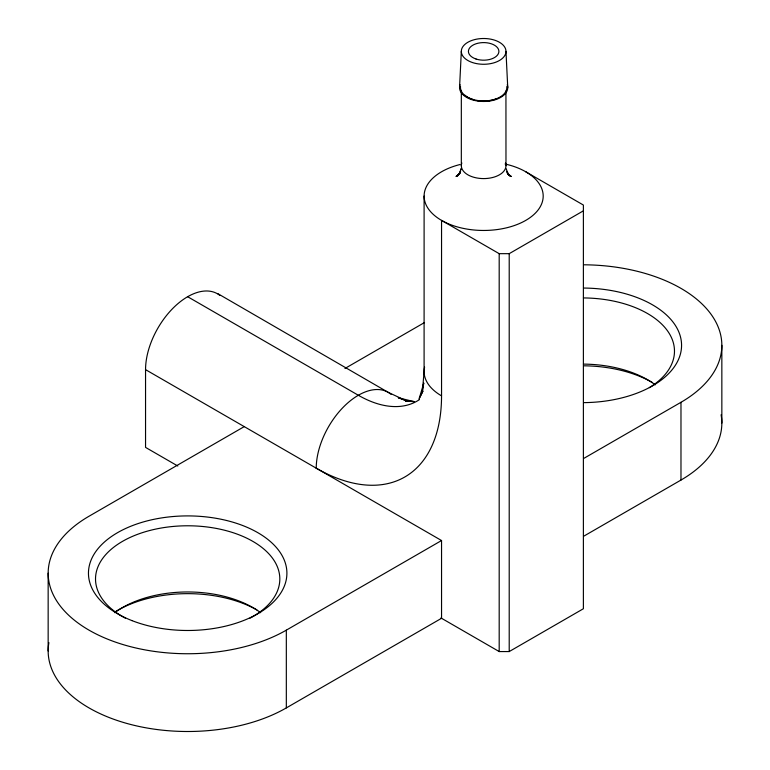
<?xml version="1.0" encoding="UTF-8"?>
<svg xmlns="http://www.w3.org/2000/svg" width="770" height="770" viewBox="0 0 770 770"><rect width="100%" height="100%" fill="white"/><g stroke="black" fill="none" stroke-linecap="round" stroke-linejoin="round"><path stroke-width="1.16" d="M424.106 196.081L424.097 371.544L422.412 391.218L423.779 383.046L419.053 399.12L422.961 391.006L419.313 398.119M461.326 165.694L461.326 90.379M459.555 87.568L461.326 51.388M460.816 169.929L461.143 168.64L459.19 174.068L460.604 171.373L457.418 176.051L460.046 173.212L456.023 176.523L459.324 174.203M316.239 468.189A177.206 102.314 60 0 0 441.547 395.838L441.547 220.393L499.191 253.667L509.211 253.667L583.39 210.836M244.244 426.619L89.022 516.237A139.514 80.552 0 0 0 89.022 630.149A139.514 80.552 0 0 0 286.325 630.149L441.547 540.53L441.547 618.291L286.325 707.909A139.514 80.552 0 0 1 127.685 723.675A139.514 80.552 0 0 1 48.905 642.632M344.941 368.483L424.501 322.553M583.968 458.304L680.978 402.296A139.514 80.552 0 0 0 711.451 314.834A139.514 80.552 0 0 0 583.535 264.793M583.968 536.064L680.978 480.057A139.514 80.552 0 0 0 721.095 414.78M440.941 617.935L499.191 651.564L509.211 651.564L583.39 608.743L583.39 205.051L525.756 171.777M413.538 401.449L405.549 401.055L414.53 401.728L398.263 397.782L406.021 400.689L388.128 392.315L217.592 293.514M187.659 296.719L358.358 395.27A117.55 67.866 60 0 0 419.352 399.678M219.902 295.459A59.54 34.38 -60 0 0 173.25 307.962A59.54 34.38 -60 0 0 145.549 369.639L441.547 540.53M177.793 466.014L145.549 447.399L145.549 369.639M507.969 174.203L511.28 176.523L507.257 173.212L509.884 176.051L506.689 171.373L508.113 174.068L506.159 168.64M505.977 51.388A22.33 12.888 0 0 1 472.491 62.553A22.33 12.888 0 0 1 472.491 40.223A22.33 12.888 0 0 1 505.977 51.388L507.748 87.568M505.938 90.995L505.977 165.694M721.846 345.335L721.846 423.096M680.978 402.296L680.978 480.057M509.211 253.667L509.211 651.564M499.191 253.667L499.191 651.564M286.325 630.149L286.325 707.909M48.154 573.198L48.154 650.948M507.238 84.71A24.101 13.918 0 0 1 483.647 101.476A24.101 13.918 0 0 1 460.065 84.71M505.091 164.01A59.54 34.38 0 0 1 531.656 216.418A59.54 34.38 0 0 1 437.1 217.515A59.54 34.38 0 0 1 459.998 164.53M316.229 468.199A59.598 34.4 -60 0 1 358.358 395.251A59.598 34.4 -60 0 1 391.044 394.356M441.528 395.847A59.598 34.4 0 0 1 424.588 367.117M505.505 163.057A22.33 12.888 0 0 1 483.56 178.592A22.33 12.888 0 0 1 461.836 162.961M497.035 98.579A22.33 12.888 0 0 1 477.361 100.629M472.953 99.571A22.33 12.888 0 0 1 464.868 95.23M506.766 86.606A23.177 13.379 0 0 1 483.647 100.947A23.177 13.379 0 0 1 460.527 86.606M583.429 297.932A92.15 53.197 0 0 1 667.166 330.359A92.15 53.197 0 0 1 649.322 387.656M583.429 364.114A92.15 53.197 0 0 1 655.299 384.827M583.516 365.808A99.234 57.298 0 0 1 652.498 382.584M583.516 288.047A99.234 57.298 0 0 1 681.566 345.335A99.234 57.298 0 0 1 583.516 402.633M114.701 612.679A92.15 53.197 0 0 1 260.645 612.679M125.366 618.175A92.15 53.197 0 0 1 121.583 541.907A92.15 53.197 0 0 1 253.754 541.907A92.15 53.197 0 0 1 249.981 618.175M115.519 611.611A99.234 57.298 0 0 1 256.833 609.869M476.033 59.011A15.236 8.797 0 0 0 498.893 51.388A15.236 8.797 0 0 0 476.033 43.774A15.236 8.797 0 0 0 476.033 59.011M132.045 620.639A99.234 57.298 0 0 0 286.652 577.279A99.234 57.298 0 0 0 144.308 521.665A99.234 57.298 0 0 0 132.045 620.639"/></g></svg>
